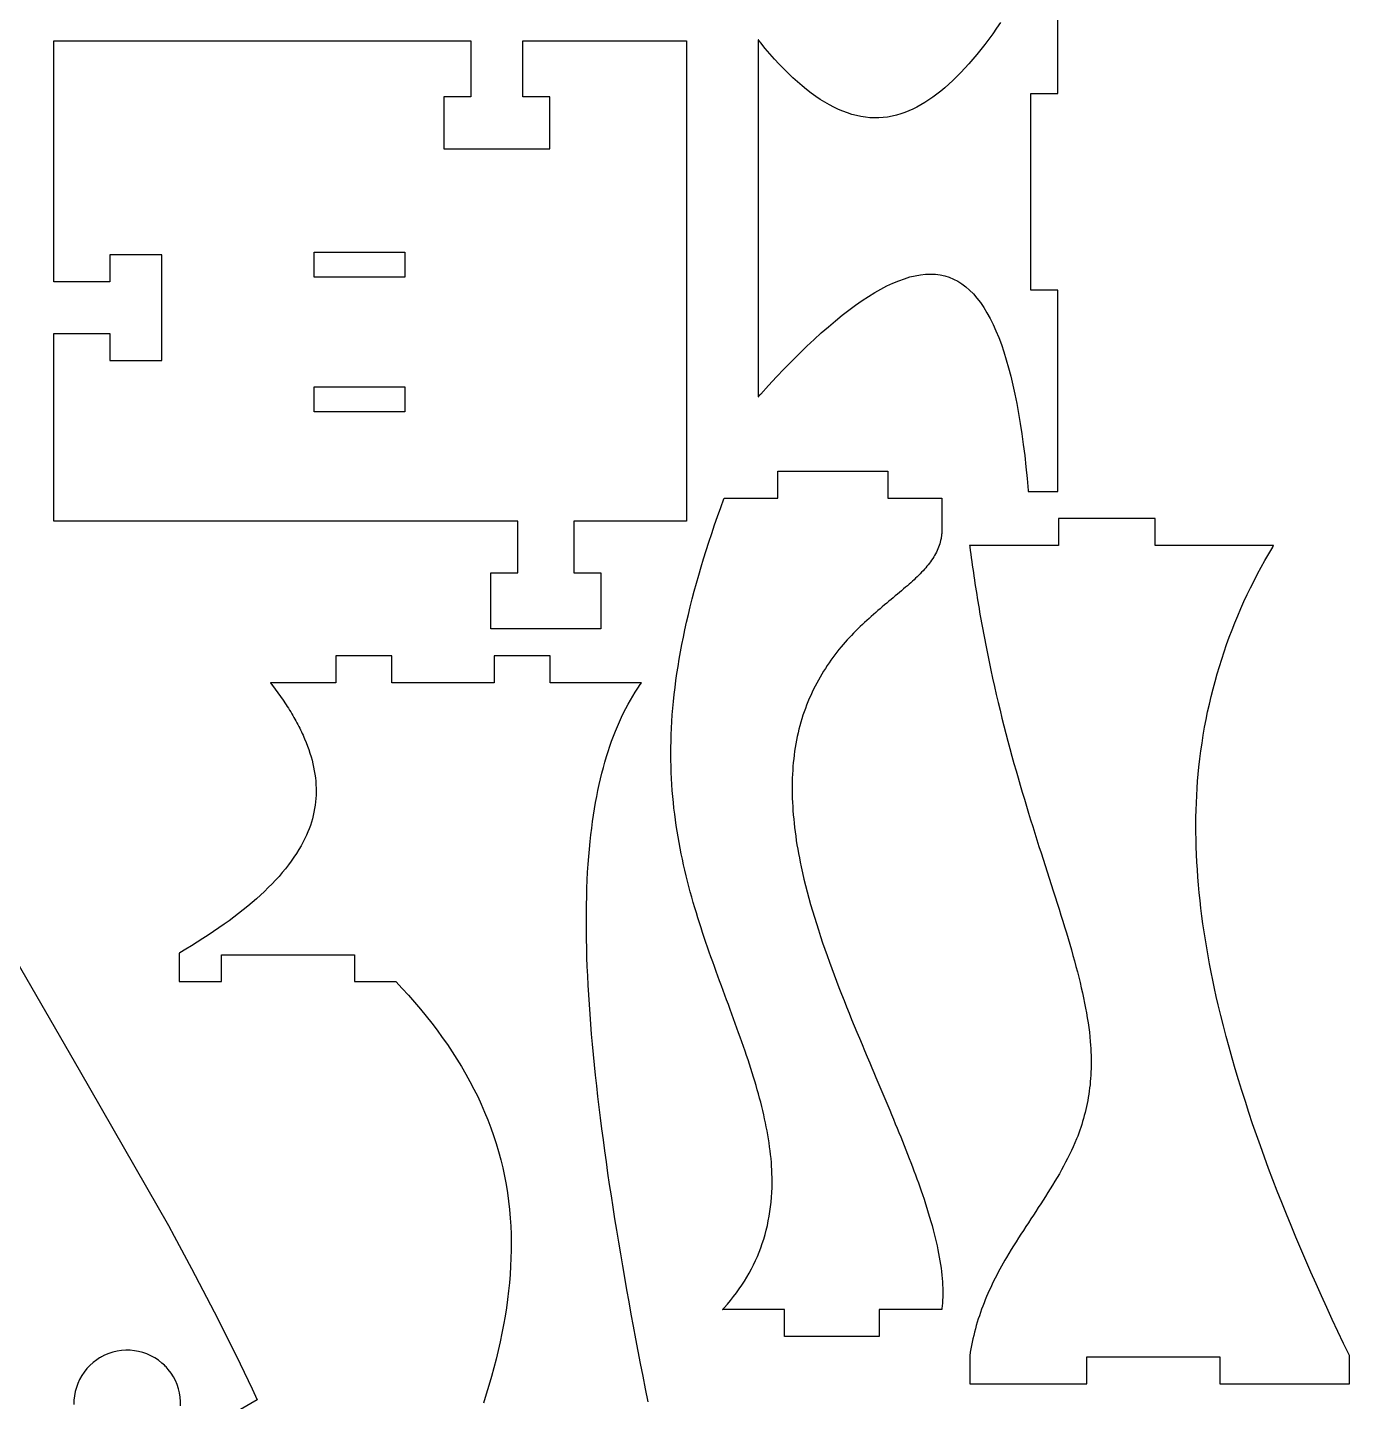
# Model space of a CAD drawing. Extents: x 0 to 202, y 0 to 290.
# Drawn here: x 97.7 to 195.7, y 52.9 to 154.7 of the extents above; entities that cross this region are included whole.
import ezdxf

# ---------------------------------------------------------------- set-up
doc = ezdxf.new("R2010")
doc.units = 0
doc.layers.get('0').update_dxf_attribs({"linetype": 'CONTINUOUS'})

msp = doc.modelspace()

# ---------------------------------------------------------------- linework, layer by layer
at = {"color": 0}
for points in [[(169.799, 155.115), (169.506, 154.69), (169.211, 154.278), (168.918, 153.875), (168.624, 153.486), (168.329, 153.108), (168.035, 152.743), (167.739, 152.39), (167.444, 152.051), (167.15, 151.724), (166.854, 151.408), (166.558, 151.107), (166.263, 150.819), (165.968, 150.544), (165.672, 150.283), (165.375, 150.035), (165.079, 149.801), (164.783, 149.581), (164.487, 149.375), (164.19, 149.183), (163.894, 149.006), (163.597, 148.843), (163.3, 148.694), (163.004, 148.561), (162.707, 148.443), (162.41, 148.34), (162.082, 148.243), (161.753, 148.167), (161.425, 148.108), (161.096, 148.068), (160.765, 148.047), (160.436, 148.046), (160.104, 148.063), (159.774, 148.096), (159.442, 148.149), (159.11, 148.219), (158.776, 148.308), (158.444, 148.415), (158.11, 148.539), (157.776, 148.681), (157.442, 148.839), (157.106, 149.015), (156.771, 149.207), (156.435, 149.417), (156.097, 149.643), (155.761, 149.886), (155.422, 150.146), (155.085, 150.422), (154.746, 150.714), (154.407, 151.022), (154.067, 151.346), (153.726, 151.686), (153.386, 152.04), (153.044, 152.411), (152.703, 152.797), (152.361, 153.199), (152.018, 153.615), (152.013, 153.622), (152.006, 153.629), (152, 153.636), (151.994, 153.644), (151.976, 153.667), (151.971, 153.674), (151.964, 153.681), (151.94, 153.71), (151.935, 153.717), (151.929, 153.725), (151.906, 153.754), (151.9, 153.761), (151.893, 153.768), (151.875, 153.79), (151.869, 153.797), (151.858, 153.813), (151.851, 153.819), (151.846, 153.826), (151.84, 153.835), (151.84, 127.373), (151.846, 127.38), (151.851, 127.386), (151.886, 127.425), (151.893, 127.432), (151.899, 127.438), (151.904, 127.444), (151.933, 127.477), (151.939, 127.483), (151.957, 127.503), (151.962, 127.509), (151.979, 127.528), (151.985, 127.535), (152.008, 127.561), (152.014, 127.567), (152.021, 127.574), (152.608, 128.22), (153.189, 128.844), (153.761, 129.446), (154.326, 130.024), (154.883, 130.58), (155.433, 131.112), (155.975, 131.621), (156.508, 132.106), (157.033, 132.567), (157.551, 133.004), (158.06, 133.416), (158.56, 133.803), (159.051, 134.165), (159.535, 134.501), (160.01, 134.812), (160.475, 135.098), (160.931, 135.357), (161.378, 135.59), (161.817, 135.796), (162.244, 135.975), (162.664, 136.127), (163.074, 136.252), (163.474, 136.349), (163.864, 136.418), (164.244, 136.46), (164.615, 136.472), (164.976, 136.457), (165.326, 136.412), (165.667, 136.338), (165.996, 136.235), (166.315, 136.102), (166.626, 135.939), (166.928, 135.747), (167.221, 135.525), (167.504, 135.275), (167.778, 134.996), (168.043, 134.689), (168.3, 134.354), (168.547, 133.991), (168.786, 133.6), (169.017, 133.182), (169.239, 132.737), (169.451, 132.266), (169.657, 131.768), (169.853, 131.244), (170.042, 130.694), (170.221, 130.118), (170.393, 129.518), (170.557, 128.892), (170.712, 128.241), (170.86, 127.566), (170.999, 126.867), (171.131, 126.144), (171.256, 125.397), (171.371, 124.627), (171.481, 123.833), (171.582, 123.017), (171.675, 122.179), (171.761, 121.318), (171.84, 120.435), (171.849, 120.343), (171.849, 120.343), (174.04, 120.343), (174.04, 135.287), (172.04, 135.287), (172.04, 149.849), (174.04, 149.849), (174.04, 158.465)], [(78.2797, 117.687), (101.51, 77.4774), (108.122, 65.9361), (108.559, 65.1422), (109.845, 62.7468), (111.517, 59.5306), (113.138, 56.2882), (114.322, 53.8403), (114.707, 53.0203), (111.754, 51.3143)], [(143.675, 52.8754), (143.486, 53.8208), (143.3, 54.7607), (143.118, 55.6947), (142.939, 56.6232), (142.764, 57.5457), (142.593, 58.4625), (142.425, 59.3733), (142.261, 60.2782), (142.1, 61.1771), (141.943, 62.0699), (141.789, 62.9565), (141.64, 63.8371), (141.494, 64.7112), (141.351, 65.5793), (141.214, 66.441), (141.079, 67.2963), (140.949, 68.1451), (140.822, 68.9875), (140.7, 69.8232), (140.581, 70.6525), (140.467, 71.475), (140.356, 72.2908), (140.25, 73.1), (140.146, 73.9111), (140.047, 74.7147), (139.953, 75.5107), (139.864, 76.2992), (139.779, 77.0799), (139.699, 77.8528), (139.624, 78.6178), (139.553, 79.3749), (139.487, 80.1238), (139.426, 80.8646), (139.371, 81.5972), (139.319, 82.3215), (139.274, 83.0375), (139.233, 83.7449), (139.199, 84.4438), (139.168, 85.1339), (139.143, 85.8154), (139.124, 86.4881), (139.11, 87.1518), (139.1, 87.8067), (139.097, 88.4524), (139.1, 89.089), (139.107, 89.7162), (139.121, 90.3343), (139.14, 90.9429), (139.164, 91.5422), (139.194, 92.1318), (139.232, 92.7118), (139.274, 93.2819), (139.322, 93.8424), (139.376, 94.3931), (139.431, 94.8956), (139.492, 95.3899), (139.557, 95.8761), (139.626, 96.3542), (139.701, 96.8242), (139.781, 97.2861), (139.865, 97.7401), (139.956, 98.1861), (140.049, 98.624), (140.147, 99.0542), (140.251, 99.4764), (140.36, 99.8908), (140.472, 100.297), (140.59, 100.696), (140.712, 101.087), (140.84, 101.471), (140.971, 101.846), (141.108, 102.214), (141.249, 102.575), (141.393, 102.927), (141.543, 103.273), (141.699, 103.61), (141.857, 103.941), (142.019, 104.263), (142.188, 104.579), (142.36, 104.887), (142.536, 105.187), (142.718, 105.481), (142.903, 105.767), (143.093, 106.045), (143.175, 106.163), (143.175, 106.163), (136.411, 106.163), (136.411, 108.163), (132.261, 108.163), (132.261, 106.163), (124.69, 106.163), (124.69, 108.163), (120.54, 108.163), (120.54, 106.163), (115.685, 106.163), (115.688, 106.159), (115.691, 106.155), (115.694, 106.151), (115.697, 106.147), (115.701, 106.143), (115.704, 106.139), (115.707, 106.135), (115.71, 106.131), (115.713, 106.127), (115.716, 106.123), (115.719, 106.119), (115.722, 106.115), (115.726, 106.111), (115.729, 106.107), (115.732, 106.103), (115.735, 106.099), (115.738, 106.095), (115.741, 106.091), (115.744, 106.087), (115.748, 106.082), (115.754, 106.074), (115.757, 106.07), (115.76, 106.066), (115.763, 106.062), (115.766, 106.058), (115.769, 106.054), (115.776, 106.046), (115.779, 106.042), (115.884, 105.905), (115.988, 105.769), (116.09, 105.632), (116.19, 105.496), (116.289, 105.359), (116.386, 105.223), (116.482, 105.088), (116.576, 104.952), (116.668, 104.817), (116.759, 104.681), (116.848, 104.546), (116.935, 104.411), (117.021, 104.276), (117.105, 104.142), (117.187, 104.007), (117.268, 103.873), (117.347, 103.739), (117.424, 103.605), (117.499, 103.472), (117.573, 103.338), (117.646, 103.205), (117.716, 103.072), (117.785, 102.939), (117.852, 102.806), (117.917, 102.674), (117.981, 102.541), (118.043, 102.409), (118.103, 102.277), (118.162, 102.146), (118.218, 102.014), (118.328, 101.747), (118.431, 101.481), (118.526, 101.216), (118.613, 100.952), (118.693, 100.688), (118.765, 100.426), (118.83, 100.164), (118.887, 99.9035), (118.936, 99.6435), (118.977, 99.3844), (119.011, 99.1261), (119.037, 98.8687), (119.055, 98.6122), (119.065, 98.3565), (119.067, 98.1017), (119.061, 97.8476), (119.047, 97.5944), (119.025, 97.3422), (118.995, 97.0907), (118.957, 96.84), (118.91, 96.5901), (118.856, 96.3411), (118.793, 96.0929), (118.722, 95.8456), (118.642, 95.599), (118.555, 95.3533), (118.458, 95.1083), (118.354, 94.8643), (118.241, 94.621), (118.119, 94.3785), (117.963, 94.0901), (117.796, 93.8028), (117.618, 93.5164), (117.428, 93.2311), (117.228, 92.9468), (117.017, 92.6636), (116.794, 92.3814), (116.562, 92.1001), (116.318, 91.82), (116.064, 91.5407), (115.8, 91.2625), (115.526, 90.9853), (115.241, 90.709), (114.947, 90.4336), (114.642, 90.1593), (114.328, 89.886), (114.004, 89.6133), (113.671, 89.3418), (113.328, 89.0712), (112.975, 88.8015), (112.614, 88.5328), (112.243, 88.2649), (111.863, 87.9979), (111.475, 87.7318), (111.077, 87.4665), (110.671, 87.2022), (110.256, 86.9387), (109.833, 86.6761), (109.401, 86.4144), (108.961, 86.1535), (108.96, 86.1528), (108.958, 86.1521), (108.957, 86.1513), (108.956, 86.1506), (108.955, 86.1499), (108.952, 86.1485), (108.951, 86.1476), (108.95, 86.1469), (108.948, 86.1462), (108.947, 86.1456), (108.945, 86.1442), (108.943, 86.1433), (108.941, 86.1419), (108.94, 86.1411), (108.939, 86.1404), (108.937, 86.1397), (108.936, 86.139), (108.935, 86.1383), (108.934, 86.1375), (108.932, 86.1368), (108.931, 86.1361), (108.93, 86.1354), (108.929, 86.1347), (108.927, 86.1339), (108.926, 86.1332), (108.924, 86.1318), (108.922, 86.131), (108.922, 84.0131), (112.061, 84.0131), (112.061, 86.0131), (121.911, 86.0131), (121.911, 84.0131), (124.966, 84.0131), (125.441, 83.51), (125.905, 83.0032), (126.356, 82.4925), (126.794, 81.9781), (127.221, 81.4596), (127.634, 80.9374), (128.035, 80.4111), (128.422, 79.8808), (128.797, 79.3465), (129.158, 78.8081), (129.506, 78.2656), (129.841, 77.7188), (130.162, 77.1678), (130.469, 76.6125), (130.763, 76.0529), (131.042, 75.489), (131.307, 74.9207), (131.558, 74.3479), (131.794, 73.7706), (132.017, 73.1887), (132.224, 72.6024), (132.416, 72.0114), (132.594, 71.4157), (132.756, 70.8153), (132.904, 70.2101), (133.036, 69.6001), (133.152, 68.9854), (133.253, 68.3657), (133.338, 67.7411), (133.407, 67.1115), (133.461, 66.4771), (133.496, 65.8933), (133.519, 65.3058), (133.529, 64.714), (133.526, 64.1185), (133.511, 63.5189), (133.484, 62.9153), (133.444, 62.3081), (133.392, 61.6968), (133.329, 61.0819), (133.254, 60.4633), (133.167, 59.841), (133.068, 59.215), (132.959, 58.5853), (132.837, 57.9521), (132.705, 57.3154), (132.562, 56.6753), (132.408, 56.0315), (132.243, 55.3846), (132.067, 54.7342), (131.881, 54.0804), (131.684, 53.4233), (131.477, 52.7631)], [(109.024, 52.5692), (109.025, 52.8899), (108.999, 53.209), (108.948, 53.5251), (108.872, 53.8365), (108.77, 54.1415), (108.643, 54.4385), (108.492, 54.7258), (108.315, 55.0019), (108.114, 55.265), (107.948, 55.4539), (107.889, 55.5135), (107.831, 55.5732), (107.644, 55.7422), (107.384, 55.9469), (107.111, 56.1272), (106.826, 56.2832), (106.531, 56.4143), (106.227, 56.5206), (105.917, 56.6017), (105.602, 56.6574), (105.283, 56.6875), (104.962, 56.6917), (104.642, 56.6699), (104.322, 56.6218), (104.006, 56.5474), (103.694, 56.446), (103.389, 56.3178), (103.165, 56.2043), (103.092, 56.1625), (103.02, 56.1206), (102.809, 55.9826), (102.546, 55.7824), (102.302, 55.5631), (102.08, 55.3264), (101.879, 55.0738), (101.7, 54.8068), (101.543, 54.5269), (101.41, 54.2357), (101.301, 53.9347), (101.216, 53.6256), (101.157, 53.3096), (101.123, 52.9883), (101.116, 52.6636)]]:
    msp.add_lwpolyline(points, dxfattribs=at)
for points in [[(107.638, 130.051), (107.638, 137.901), (103.788, 137.901), (103.788, 135.901), (99.6383, 135.901), (99.6383, 153.749), (130.539, 153.749), (130.539, 149.599), (128.539, 149.599), (128.539, 145.749), (136.389, 145.749), (136.389, 149.599), (134.389, 149.599), (134.389, 153.749), (146.528, 153.749), (146.528, 118.163), (138.179, 118.163), (138.179, 114.313), (140.179, 114.313), (140.179, 110.163), (132.029, 110.163), (132.029, 114.313), (134.029, 114.313), (134.029, 118.163), (99.6383, 118.163), (99.6383, 132.051), (103.788, 132.051), (103.788, 130.051), (107.638, 130.051)], [(118.929, 138.101), (125.637, 138.101), (125.637, 136.251), (118.929, 136.251), (118.929, 138.101)], [(118.929, 128.101), (125.637, 128.101), (125.637, 126.251), (118.929, 126.251), (118.929, 128.101)], [(165.44, 117.753), (165.442, 117.721), (165.443, 117.689), (165.443, 117.658), (165.444, 117.626), (165.444, 117.594), (165.444, 117.563), (165.444, 117.531), (165.444, 117.5), (165.444, 117.469), (165.443, 117.438), (165.442, 117.406), (165.44, 117.375), (165.439, 117.344), (165.438, 117.313), (165.436, 117.282), (165.433, 117.252), (165.431, 117.221), (165.428, 117.19), (165.425, 117.16), (165.422, 117.129), (165.418, 117.099), (165.414, 117.068), (165.411, 117.038), (165.406, 117.008), (165.401, 116.977), (165.397, 116.947), (165.392, 116.917), (165.388, 116.888), (165.382, 116.858), (165.354, 116.727), (165.324, 116.598), (165.288, 116.471), (165.247, 116.344), (165.201, 116.22), (165.151, 116.096), (165.097, 115.974), (165.04, 115.853), (164.978, 115.733), (164.911, 115.614), (164.84, 115.496), (164.767, 115.379), (164.689, 115.263), (164.607, 115.148), (164.522, 115.034), (164.435, 114.92), (164.342, 114.807), (164.247, 114.694), (164.149, 114.582), (164.047, 114.47), (163.943, 114.359), (163.836, 114.248), (163.726, 114.137), (163.614, 114.026), (163.499, 113.916), (163.381, 113.805), (163.26, 113.695), (163.138, 113.584), (163.013, 113.473), (162.886, 113.363), (162.757, 113.252), (162.608, 113.125), (162.457, 112.997), (162.304, 112.869), (162.15, 112.74), (161.994, 112.61), (161.837, 112.478), (161.678, 112.346), (161.518, 112.212), (161.357, 112.077), (161.194, 111.94), (161.032, 111.803), (160.868, 111.663), (160.704, 111.522), (160.54, 111.38), (160.375, 111.236), (160.211, 111.09), (160.046, 110.942), (159.882, 110.792), (159.718, 110.641), (159.554, 110.487), (159.39, 110.331), (159.229, 110.173), (159.067, 110.013), (158.907, 109.85), (158.749, 109.685), (158.59, 109.518), (158.435, 109.348), (158.279, 109.176), (158.126, 109.001), (157.975, 108.823), (157.821, 108.635), (157.669, 108.445), (157.519, 108.251), (157.372, 108.055), (157.228, 107.855), (157.086, 107.653), (156.946, 107.448), (156.81, 107.239), (156.676, 107.028), (156.546, 106.814), (156.419, 106.596), (156.294, 106.376), (156.174, 106.153), (156.056, 105.927), (155.942, 105.698), (155.831, 105.466), (155.722, 105.231), (155.618, 104.993), (155.518, 104.753), (155.421, 104.509), (155.328, 104.262), (155.239, 104.013), (155.153, 103.76), (155.072, 103.505), (154.994, 103.247), (154.921, 102.986), (154.853, 102.722), (154.788, 102.455), (154.728, 102.186), (154.671, 101.913), (154.619, 101.637), (154.574, 101.366), (154.532, 101.091), (154.494, 100.814), (154.462, 100.535), (154.433, 100.253), (154.408, 99.9679), (154.389, 99.681), (154.372, 99.3918), (154.361, 99.1001), (154.353, 98.8064), (154.349, 98.5104), (154.349, 98.2122), (154.353, 97.9119), (154.361, 97.6096), (154.374, 97.3051), (154.39, 96.9989), (154.41, 96.6907), (154.435, 96.3806), (154.462, 96.0686), (154.494, 95.755), (154.529, 95.4396), (154.568, 95.1225), (154.611, 94.8038), (154.658, 94.4835), (154.708, 94.1617), (154.763, 93.8383), (154.821, 93.5136), (154.882, 93.1875), (154.946, 92.86), (155.015, 92.5313), (155.117, 92.0704), (155.224, 91.6075), (155.339, 91.1425), (155.458, 90.6757), (155.585, 90.2074), (155.717, 89.7374), (155.853, 89.2661), (155.994, 88.7937), (156.142, 88.3204), (156.293, 87.8463), (156.449, 87.3714), (156.608, 86.8961), (156.772, 86.4204), (156.939, 85.9446), (157.11, 85.4688), (157.283, 84.9931), (157.46, 84.5176), (157.639, 84.0428), (157.821, 83.5686), (158.006, 83.0951), (158.192, 82.6228), (158.379, 82.1514), (158.568, 81.6815), (158.758, 81.2129), (158.949, 80.7461), (159.14, 80.281), (159.333, 79.8179), (159.526, 79.3569), (159.718, 78.8982), (159.911, 78.4419), (160.103, 77.9883), (160.254, 77.6297), (160.406, 77.2729), (160.557, 76.9181), (160.706, 76.5653), (160.854, 76.2144), (161.001, 75.8657), (161.147, 75.519), (161.293, 75.1744), (161.436, 74.8321), (161.578, 74.4921), (161.719, 74.1543), (161.858, 73.8188), (161.996, 73.4857), (162.132, 73.155), (162.265, 72.8267), (162.397, 72.501), (162.528, 72.1778), (162.656, 71.8571), (162.782, 71.5392), (162.906, 71.2239), (163.028, 70.9112), (163.147, 70.6014), (163.264, 70.2944), (163.379, 69.9901), (163.49, 69.6889), (163.6, 69.3906), (163.706, 69.0951), (163.81, 68.8028), (163.911, 68.5135), (164.008, 68.2274), (164.124, 67.8856), (164.233, 67.5485), (164.339, 67.216), (164.439, 66.8881), (164.536, 66.5646), (164.628, 66.2458), (164.715, 65.9317), (164.799, 65.6221), (164.878, 65.3171), (164.951, 65.0167), (165.021, 64.7208), (165.086, 64.4296), (165.147, 64.1431), (165.203, 63.861), (165.254, 63.5836), (165.301, 63.3108), (165.343, 63.0426), (165.381, 62.7792), (165.414, 62.5203), (165.442, 62.266), (165.465, 62.0164), (165.483, 61.7714), (165.497, 61.531), (165.507, 61.2951), (165.511, 61.064), (165.511, 60.8376), (165.507, 60.6158), (165.496, 60.3986), (165.482, 60.1861), (165.462, 59.9783), (165.439, 59.775), (165.438, 59.7707), (165.438, 59.7686), (165.436, 59.7642), (165.436, 59.7621), (165.436, 59.7576), (165.436, 59.7556), (165.435, 59.7512), (165.435, 59.749), (165.435, 59.7447), (165.433, 59.7425), (165.433, 59.7382), (165.433, 59.736), (165.432, 59.7317), (165.432, 59.7294), (165.432, 59.7251), (165.432, 59.7229), (165.431, 59.7186), (165.431, 59.7165), (165.429, 59.7121), (165.429, 59.71), (165.429, 59.7078), (160.788, 59.7078), (160.788, 57.7078), (153.779, 57.7078), (153.779, 59.7078), (149.196, 59.7078), (149.203, 59.7161), (149.207, 59.7203), (149.214, 59.7286), (149.218, 59.7328), (149.221, 59.7369), (149.225, 59.7411), (149.236, 59.7538), (149.24, 59.7579), (149.251, 59.7704), (149.256, 59.7746), (149.258, 59.7787), (149.271, 59.7913), (149.274, 59.7954), (149.289, 59.8121), (149.293, 59.8163), (149.297, 59.8204), (149.304, 59.8287), (149.308, 59.8329), (149.547, 60.106), (149.779, 60.3825), (150.003, 60.6622), (150.217, 60.9454), (150.424, 61.2319), (150.621, 61.5219), (150.811, 61.8153), (150.992, 62.1118), (151.164, 62.4119), (151.329, 62.7154), (151.485, 63.0222), (151.632, 63.3324), (151.771, 63.6461), (151.901, 63.9631), (152.024, 64.2835), (152.138, 64.6072), (152.243, 64.9344), (152.342, 65.2651), (152.431, 65.5992), (152.511, 65.9365), (152.583, 66.2774), (152.647, 66.6217), (152.703, 66.9694), (152.75, 67.3204), (152.789, 67.675), (152.821, 68.0331), (152.843, 68.3944), (152.857, 68.7592), (152.864, 69.1275), (152.861, 69.4992), (152.854, 69.7764), (152.843, 70.0554), (152.826, 70.3364), (152.807, 70.6193), (152.782, 70.904), (152.753, 71.1906), (152.719, 71.4789), (152.681, 71.7692), (152.639, 72.061), (152.593, 72.3546), (152.544, 72.6499), (152.49, 72.9468), (152.433, 73.2453), (152.372, 73.5454), (152.308, 73.8472), (152.24, 74.1503), (152.169, 74.455), (152.094, 74.7613), (152.017, 75.0688), (151.936, 75.3778), (151.853, 75.6882), (151.765, 75.9999), (151.675, 76.3129), (151.583, 76.6272), (151.487, 76.9428), (151.39, 77.2594), (151.289, 77.5774), (151.186, 77.8965), (151.082, 78.2168), (150.974, 78.5381), (150.864, 78.8604), (150.747, 79.2015), (150.626, 79.5436), (150.506, 79.8864), (150.383, 80.2299), (150.258, 80.5744), (150.133, 80.9196), (150.007, 81.2658), (149.881, 81.6128), (149.751, 81.9606), (149.624, 82.3093), (149.494, 82.659), (149.364, 83.0094), (149.235, 83.361), (149.106, 83.7133), (148.975, 84.0665), (148.846, 84.4207), (148.717, 84.7758), (148.589, 85.1319), (148.461, 85.489), (148.333, 85.8469), (148.207, 86.206), (148.082, 86.566), (147.958, 86.9269), (147.836, 87.2889), (147.715, 87.6519), (147.597, 88.016), (147.479, 88.381), (147.364, 88.7471), (147.251, 89.1143), (147.14, 89.4825), (147.025, 89.8757), (146.913, 90.2703), (146.803, 90.6667), (146.696, 91.0647), (146.593, 91.4646), (146.493, 91.8663), (146.396, 92.27), (146.303, 92.6757), (146.214, 93.0837), (146.128, 93.494), (146.046, 93.9065), (145.968, 94.3217), (145.894, 94.7393), (145.825, 95.1596), (145.76, 95.5826), (145.7, 96.0085), (145.643, 96.4372), (145.592, 96.869), (145.546, 97.3039), (145.504, 97.7421), (145.468, 98.1835), (145.436, 98.6283), (145.41, 99.0767), (145.39, 99.5286), (145.375, 99.9842), (145.365, 100.444), (145.361, 100.907), (145.364, 101.374), (145.372, 101.845), (145.386, 102.321), (145.407, 102.805), (145.435, 103.294), (145.468, 103.788), (145.508, 104.286), (145.556, 104.79), (145.61, 105.298), (145.671, 105.811), (145.737, 106.33), (145.813, 106.853), (145.893, 107.382), (145.982, 107.916), (146.078, 108.456), (146.179, 109.001), (146.289, 109.551), (146.406, 110.107), (146.529, 110.668), (146.661, 111.235), (146.8, 111.808), (146.946, 112.387), (147.099, 112.971), (147.26, 113.562), (147.429, 114.158), (147.604, 114.761), (147.789, 115.369), (147.979, 115.984), (148.179, 116.605), (148.386, 117.233), (148.6, 117.867), (148.824, 118.507), (149.054, 119.154), (149.293, 119.807), (149.293, 119.809), (149.294, 119.811), (149.294, 119.812), (149.294, 119.814), (149.299, 119.822), (149.299, 119.824), (149.3, 119.828), (149.301, 119.83), (149.303, 119.835), (149.304, 119.837), (149.306, 119.843), (149.307, 119.845), (149.308, 119.848), (149.308, 119.85), (149.311, 119.858), (153.289, 119.858), (153.289, 121.858), (161.439, 121.858), (161.439, 119.858), (165.439, 119.858), (165.439, 117.785), (165.44, 117.753)], [(190.032, 116.343), (181.247, 116.343), (181.247, 118.343), (174.097, 118.343), (174.097, 116.343), (167.503, 116.343), (167.503, 116.335), (167.504, 116.332), (167.506, 116.323), (167.506, 116.321), (167.506, 116.315), (167.507, 116.312), (167.507, 116.304), (167.508, 116.301), (167.508, 116.292), (167.51, 116.29), (167.51, 116.281), (167.511, 116.278), (167.513, 116.27), (167.513, 116.267), (167.513, 116.261), (167.514, 116.258), (167.55, 115.981), (167.586, 115.704), (167.624, 115.429), (167.661, 115.154), (167.7, 114.88), (167.739, 114.607), (167.778, 114.335), (167.818, 114.064), (167.858, 113.794), (167.899, 113.525), (167.94, 113.257), (167.982, 112.99), (168.025, 112.723), (168.068, 112.458), (168.111, 112.193), (168.156, 111.93), (168.199, 111.667), (168.244, 111.406), (168.289, 111.145), (168.335, 110.885), (168.381, 110.626), (168.428, 110.368), (168.475, 110.111), (168.522, 109.855), (168.571, 109.6), (168.619, 109.345), (168.668, 109.092), (168.717, 108.84), (168.767, 108.588), (168.818, 108.337), (168.944, 107.72), (169.074, 107.107), (169.206, 106.501), (169.339, 105.9), (169.476, 105.304), (169.615, 104.715), (169.757, 104.13), (169.9, 103.552), (170.044, 102.978), (170.19, 102.411), (170.339, 101.848), (170.487, 101.291), (170.639, 100.74), (170.79, 100.194), (170.942, 99.6525), (171.096, 99.1168), (171.25, 98.5864), (171.404, 98.0613), (171.56, 97.5411), (171.714, 97.0263), (171.869, 96.5164), (172.025, 96.0117), (172.179, 95.5121), (172.335, 95.0175), (172.489, 94.5279), (172.642, 94.0432), (172.794, 93.5635), (172.946, 93.0888), (173.097, 92.6187), (173.247, 92.1537), (173.396, 91.6935), (173.547, 91.2229), (173.697, 90.7574), (173.844, 90.2968), (173.989, 89.8412), (174.131, 89.3906), (174.271, 88.9447), (174.408, 88.5038), (174.542, 88.0675), (174.672, 87.6358), (174.8, 87.209), (174.924, 86.7867), (175.044, 86.3689), (175.163, 85.9556), (175.275, 85.5468), (175.385, 85.1424), (175.489, 84.7424), (175.59, 84.3465), (175.686, 83.955), (175.778, 83.5676), (175.865, 83.1844), (175.947, 82.8053), (176.025, 82.4303), (176.097, 82.0592), (176.164, 81.6919), (176.225, 81.3286), (176.281, 80.9693), (176.332, 80.6136), (176.375, 80.2615), (176.414, 79.9133), (176.446, 79.5688), (176.467, 79.311), (176.483, 79.0551), (176.496, 78.8014), (176.504, 78.5496), (176.51, 78.2997), (176.513, 78.0518), (176.51, 77.8056), (176.504, 77.5613), (176.496, 77.3186), (176.483, 77.0778), (176.467, 76.8386), (176.447, 76.6011), (176.424, 76.3653), (176.397, 76.131), (176.368, 75.8982), (176.333, 75.6671), (176.297, 75.4374), (176.257, 75.209), (176.212, 74.9822), (176.165, 74.7567), (176.115, 74.5326), (176.061, 74.3097), (176.003, 74.0882), (175.943, 73.8679), (175.879, 73.6488), (175.811, 73.4308), (175.74, 73.214), (175.667, 72.9983), (175.59, 72.7836), (175.51, 72.57), (175.426, 72.3574), (175.306, 72.0653), (175.179, 71.7749), (175.047, 71.486), (174.91, 71.1985), (174.767, 70.9122), (174.619, 70.6272), (174.468, 70.3433), (174.313, 70.0606), (174.153, 69.7785), (173.99, 69.4972), (173.824, 69.2165), (173.654, 68.9365), (173.482, 68.6568), (173.307, 68.3775), (173.131, 68.0985), (172.951, 67.8194), (172.771, 67.5404), (172.59, 67.2614), (172.407, 66.9821), (172.224, 66.7025), (172.04, 66.4225), (171.856, 66.1418), (171.672, 65.8606), (171.489, 65.5786), (171.307, 65.2957), (171.125, 65.0119), (170.944, 64.7269), (170.765, 64.4408), (170.589, 64.1535), (170.414, 63.8646), (170.24, 63.5743), (170.114, 63.3568), (169.989, 63.1383), (169.865, 62.9189), (169.744, 62.6985), (169.626, 62.4769), (169.51, 62.2542), (169.394, 62.0306), (169.282, 61.8057), (169.172, 61.5796), (169.065, 61.3525), (168.961, 61.1242), (168.86, 60.8946), (168.76, 60.6639), (168.663, 60.4318), (168.569, 60.1986), (168.479, 59.964), (168.39, 59.7282), (168.306, 59.4911), (168.225, 59.2525), (168.146, 59.0126), (168.071, 58.7714), (167.999, 58.5287), (167.931, 58.2847), (167.865, 58.0392), (167.804, 57.7922), (167.746, 57.5439), (167.692, 57.2939), (167.642, 57.0424), (167.594, 56.7894), (167.553, 56.5349), (167.514, 56.2786), (167.514, 56.2785), (167.514, 56.2781), (167.514, 56.2779), (167.514, 56.2778), (167.514, 56.2776), (167.514, 56.2774), (167.513, 56.2772), (167.513, 56.2771), (167.513, 56.2769), (167.513, 56.2767), (167.513, 56.2765), (167.513, 56.2764), (167.513, 56.2762), (167.513, 56.276), (167.513, 56.2758), (167.513, 56.2756), (167.513, 56.2753), (167.513, 56.2751), (167.513, 56.275), (167.513, 56.2749), (167.513, 56.2746), (167.513, 56.2744), (167.513, 56.2743), (167.513, 56.274), (167.513, 56.2739), (167.513, 56.2737), (167.513, 56.2736), (167.513, 54.1931), (176.197, 54.1931), (176.197, 56.1931), (186.047, 56.1931), (186.047, 54.1931), (195.657, 54.1931), (195.657, 56.2853), (195.656, 56.2857), (195.656, 56.2863), (195.656, 56.2868), (195.656, 56.2874), (195.656, 56.2878), (195.654, 56.2883), (195.654, 56.2889), (195.654, 56.2894), (195.654, 56.2899), (195.654, 56.2904), (195.654, 56.291), (195.653, 56.2914), (195.653, 56.2919), (195.653, 56.2925), (195.653, 56.2929), (195.653, 56.2935), (195.651, 56.294), (195.651, 56.2946), (195.651, 56.295), (195.651, 56.2956), (195.651, 56.2961), (195.651, 56.2967), (195.65, 56.2971), (195.65, 56.2976), (195.65, 56.2982), (195.65, 56.2986), (195.65, 56.2992), (195.65, 56.2997), (195.649, 56.3003), (195.649, 56.3007), (195.219, 57.1924), (194.797, 58.0807), (194.382, 58.9658), (193.975, 59.8478), (193.574, 60.7263), (193.181, 61.6014), (192.794, 62.4733), (192.415, 63.3417), (192.044, 64.2067), (191.681, 65.0682), (191.325, 65.9261), (190.976, 66.7806), (190.636, 67.6314), (190.304, 68.4788), (189.979, 69.3224), (189.663, 70.1622), (189.354, 70.9985), (189.054, 71.8308), (188.763, 72.6596), (188.479, 73.4844), (188.203, 74.3054), (187.936, 75.1225), (187.678, 75.9358), (187.429, 76.745), (187.188, 77.5503), (186.956, 78.3515), (186.732, 79.1488), (186.517, 79.9419), (186.311, 80.7308), (186.115, 81.5157), (185.928, 82.2963), (185.786, 82.9085), (185.653, 83.5179), (185.524, 84.1246), (185.401, 84.7285), (185.285, 85.3294), (185.175, 85.9276), (185.071, 86.5229), (184.974, 87.1153), (184.882, 87.7049), (184.797, 88.2915), (184.718, 88.8753), (184.646, 89.4561), (184.579, 90.0342), (184.519, 90.6092), (184.467, 91.1812), (184.419, 91.7503), (184.379, 92.3165), (184.344, 92.8797), (184.317, 93.44), (184.296, 93.9972), (184.282, 94.5514), (184.274, 95.1026), (184.272, 95.6508), (184.276, 96.196), (184.289, 96.7381), (184.307, 97.2772), (184.332, 97.8132), (184.364, 98.3461), (184.403, 98.876), (184.449, 99.4026), (184.5, 99.9264), (184.567, 100.523), (184.643, 101.115), (184.726, 101.703), (184.818, 102.288), (184.919, 102.869), (185.028, 103.446), (185.144, 104.019), (185.268, 104.589), (185.401, 105.155), (185.542, 105.717), (185.69, 106.276), (185.847, 106.831), (186.011, 107.383), (186.183, 107.931), (186.364, 108.475), (186.551, 109.016), (186.747, 109.553), (186.95, 110.087), (187.16, 110.618), (187.378, 111.145), (187.604, 111.668), (187.837, 112.188), (188.078, 112.705), (188.325, 113.218), (188.581, 113.729), (188.843, 114.235), (189.112, 114.739), (189.389, 115.239), (189.672, 115.736), (189.964, 116.23), (189.968, 116.237), (189.971, 116.241), (189.972, 116.245), (189.978, 116.252), (189.979, 116.256), (189.982, 116.26), (189.986, 116.267), (189.989, 116.271), (189.99, 116.275), (189.996, 116.283), (189.997, 116.286), (190, 116.29), (190.004, 116.298), (190.007, 116.302), (190.01, 116.305), (190.014, 116.313), (190.015, 116.317), (190.018, 116.32), (190.022, 116.328), (190.025, 116.332), (190.028, 116.336), (190.032, 116.343)]]:
    msp.add_lwpolyline(points, close=True, dxfattribs=at)

doc.saveas('drawing.dxf')
